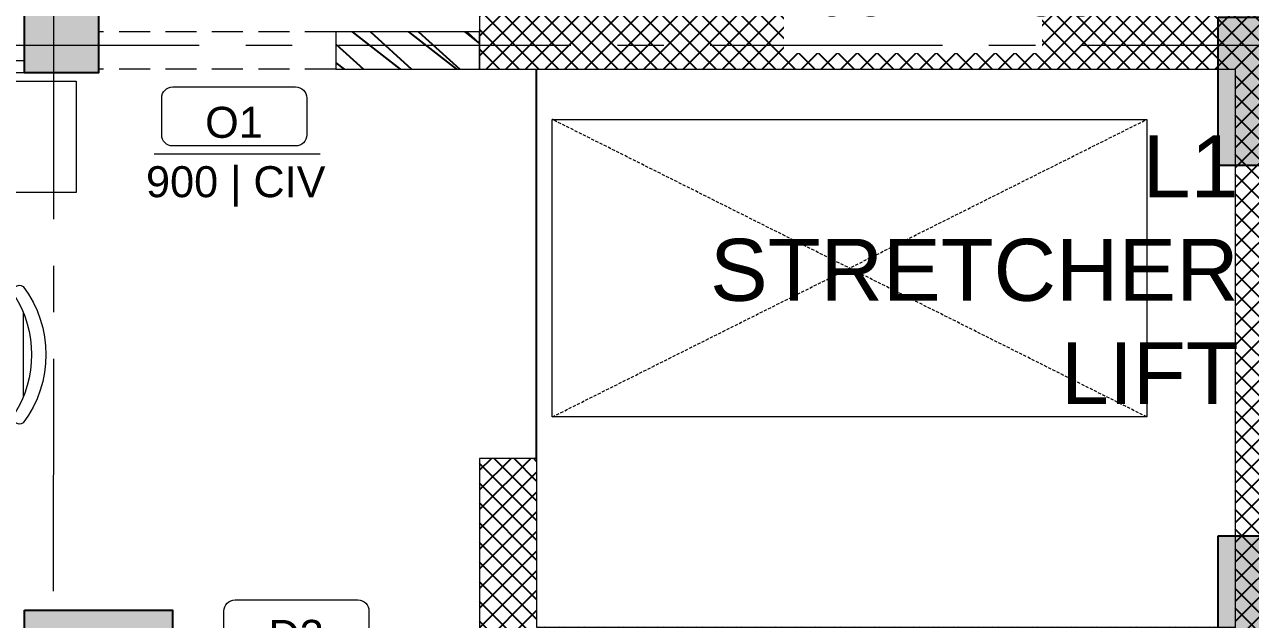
# Model space of a CAD drawing. Header units: metres. Extents: x 60101 to 1133747, y -540 to 107947.
# Drawn here: x 578170 to 583119, y 47523 to 49922 of the extents above; entities that cross this region are included whole.
import ezdxf
from ezdxf.enums import TextEntityAlignment as Align

# ---------------------------------------------------------------- set-up
doc = ezdxf.new("R2010")
doc.units = ezdxf.units.M
doc.header["$LTSCALE"] = 5
doc.linetypes.add('CENTER', pattern=[2, 1.25, -0.25, 0.25, -0.25])
doc.linetypes.add('DASHED', pattern=[0.75, 0.5, -0.25])
for name, color, linetype in [('A-COLUMN', 3, 'Continuous'), ('A-DIM', 2, 'Continuous'), ('A-hatch', 251, 'Continuous'), ('A-TEXT', 3, 'Continuous'), ('A-TEXT-DOOR', 11, 'Continuous'), ('WALL', 1, 'Continuous')]:
    doc.layers.add(name, color=color, linetype=linetype)
for name, color, linetype, lineweight in [('A-DOOR-FRAM', 11, 'Continuous', 9), ('A-FLOR-GRID', 252, 'CENTER', 9), ('A-FURN-FREE', 253, 'Continuous', 5), ('A-WALL-FULL', 4, 'Continuous', 15), ('A-WIND', 152, 'Continuous', 5), ('HSP-FURN-FREE', 253, 'Continuous', 5)]:
    doc.layers.add(name, color=color, linetype=linetype, lineweight=lineweight)
doc.styles.add('Arial', font='arial.ttf', dxfattribs={"height": 135})
doc.styles.add('Century Gothic', font='GOTHIC.TTF', dxfattribs={"width": 0.7})

# ---------------------------------------------------------------- blocks, each defined once
blk = doc.blocks.new('LIFT-STRETCHER-VER')
at = {"layer": 'A-hatch', "ltscale": 11}
h = blk.add_hatch(dxfattribs=at)
h.set_pattern_fill('ANSI37', color=256, scale=450, angle=-89.99999999999999)
h.set_pattern_definition([(315.0000000000001, (193157.4766419057, -140141.4266473425), (39.77475644174321, 39.77475644174339), []), (45.00000000000009, (193157.4766419057, -140141.4266473425), (-39.77475644174339, 39.77475644174321), [])])
h.paths.add_polyline_path([(1330, -4.36557e-11), (-1380, 3.63798e-11), (-1380, -3279.399999103414), (-470.0000000001164, -3279.399999103458), (-470.0000000001164, -3049.399999103473), (-1150, -3049.399999103414), (-1150, -229.9999999999636), (1100, -230.0000000000437), (1100, -3279.399999103465), (1330, -3279.399999103495)])
at = {"layer": 'A-FURN-FREE', "color": 253, "linetype": 'Continuous', "ltscale": 5}
blk.add_lwpolyline([(897.3933773085008, -2986.35948667262), (897.3933773085008, -586.3594866725907), (-302.6066226914991, -586.3594866725978), (-302.6066226914991, -2986.359486672627)], close=True, dxfattribs=at)
at = {"layer": 'A-WALL-FULL'}
for p, q in [((-1380, -3279.399999103414), (-1380, 3.63798e-11)), ((1330, -4.36557e-11), (-1380, 3.63798e-11)), ((1330, -3279.399999103495), (1330, -4.36557e-11)), ((-1150, -3049.399999103414), (-1150, -229.9999999999636)), ((1100, -230.0000000000437), (-1150, -229.9999999999636)), ((1100, -3279.399999103465), (1100, -230.0000000000437)), ((-470.0000000001164, -3049.399999103473), (-1150, -3049.399999103414)), ((-470.0000000001164, -3049.399999103473), (-470.0000000001164, -3279.399999103473)), ((-470, -3279.399999103458), (-1380, -3279.399999103414)), ((1330, -3279.399999103495), (1100, -3279.399999103465))]:
    blk.add_line(p, q, dxfattribs=at)
at = {"layer": 'HSP-FURN-FREE', "color": 253, "linetype": 'DASHED', "ltscale": 5}
for p, q in [((-302.6066226914991, -2986.359486672599), (897.3933773085008, -586.3594866726198)), ((-302.6066226914991, -586.3594866725978), (897.3933773085008, -2986.35948667262))]:
    blk.add_line(p, q, dxfattribs=at)
at = {"layer": 'WALL', "color": 253}
blk.add_line((-470.0000000001164, -3049.399999103459), (1100, -3049.399999103465), dxfattribs=at)
blk = doc.blocks.new('DOOR-NAME-NEW')
at = {"layer": 'A-DOOR-FRAM'}
blk.add_line((-323.1754923953122, 0), (346.4791159013603, 0), dxfattribs=at)
blk.add_lwpolyline([(-292.6930766478181, 225.0774963833392, -0.414213562373095), (-247.6930766478181, 270.0774963833392), (247.6930766478181, 270.0774963833392, -0.414213562373095), (292.6930766478181, 225.0774963833392), (292.6930766478181, 76.6205697208643, -0.414213562373095), (247.6930766478181, 31.6205697208643), (-247.6930766478181, 31.6205697208643, -0.414213562373095), (-292.6930766478181, 76.6205697208643)], format="xyb", close=True, dxfattribs=at)
at = {"layer": 'A-TEXT', "color": 30, "true_color": 0xff8c1a, "style": 'Arial'}
for tag, p in [('D5C', (-1.303779687732458, 77.316281799227)), ('DSIZE', (7.30733803845942, -210))]:
    blk.add_attdef(tag, text='', height=150, dxfattribs=at).set_placement(p, align=Align.CENTER)
blk = doc.blocks.new('COLB')
at = {"layer": 'A-hatch'}
h = blk.add_hatch(color=256, dxfattribs=at)
h.paths.add_polyline_path([(-12242.1729319474, -6449.584338811954), (-11943.38623918814, -6449.584338811954), (-11943.38623918814, -7047.157724330551), (-12242.1729319474, -7047.157724330551)])
h.paths.add_polyline_path([(-8544.687609050947, -7047.157724330551), (-8544.687609050947, -6748.371031571252), (-7947.114223532379, -6748.371031571252), (-7947.114223532379, -7047.157724330551)])
h.paths.add_polyline_path([(-5332.730661888549, -7047.157724330449), (-5332.730661888549, -6748.371031571165), (-4735.157276369922, -6748.371031571165), (-4735.157276369922, -7047.157724330449)])
h.paths.add_polyline_path([(-1896.683695156651, -7047.157724330551), (-1896.683695156651, -6748.371031571252), (-1299.110309638025, -6748.371031571252), (-1299.110309638025, -7047.157724330551)])
h.paths.add_polyline_path([(1726.104954549635, -7047.157724330551), (1726.104954549635, -6748.371031571252), (2323.678340068262, -6748.371031571252), (2323.678340068262, -7047.157724330551)])
h.paths.add_polyline_path([(6544.040375293465, -6449.584338811954), (6842.827068052778, -6449.584338811954), (6842.827068052778, -7047.157724330551), (6544.040375293465, -7047.157724330551)])
h.paths.add_polyline_path([(6544.040375293465, 273.1162482721993), (6842.827068052778, 273.1162482721993), (6842.827068052778, -324.4571372463979), (6544.040375293465, -324.4571372463979)])
h.paths.add_polyline_path([(6544.040375293465, 2364.62309758726), (6842.827068052778, 2364.62309758726), (6842.827068052778, 1767.049712068663), (6544.040375293465, 1767.049712068663)])
h.paths.add_polyline_path([(-5332.730661888549, -2714.750679320758), (-5332.730661888549, -2415.963986561459), (-4735.157276369922, -2415.963986561459), (-4735.157276369922, -2714.750679320758)])
h.paths.add_polyline_path([(-12242.17293194722, -3461.717411218997), (-11943.38623918791, -3461.717411218997), (-11943.38623918791, -4059.290796737594), (-12242.17293194722, -4059.290796737594)])
h.paths.add_polyline_path([(-12242.17293194722, 273.1162482721993), (-11943.38623918791, 273.1162482721993), (-11943.38623918791, -324.4571372463979), (-12242.17293194722, -324.4571372463979)])
h.paths.add_polyline_path([(-12242.17293194722, 6024.760083888628), (-11943.38623918791, 6024.760083888628), (-11943.38623918791, 5427.186698370046), (-12242.17293194722, 5427.186698370046)])
h.paths.add_polyline_path([(-11579.59782048588, 10179.28237007686), (-11677.79279493995, 9897.092301573313), (-12242.1729319474, 10093.48225048141), (-12143.97795749333, 10375.67231898494)])
h.paths.add_polyline_path([(-4735.157276369922, 7797.590952145183), (-4833.352250823868, 7515.400883641647), (-5397.732387830736, 7711.790832549319), (-5299.537413376675, 7993.980901052855)])
h.paths.add_polyline_path([(-5332.730661888549, 2140.53307801779), (-5332.730661888549, 2439.319770777089), (-4735.157276369922, 2439.319770777089), (-4735.157276369922, 2140.53307801779)])
h.paths.add_polyline_path([(2024.421654564328, 5443.986474552643), (1926.226680110442, 5161.796406049107), (1361.846543103573, 5358.186354956779), (1460.041517557635, 5640.376423460315)])
h = blk.add_hatch(color=256, dxfattribs=at)
h.paths.add_polyline_path([(1726.10495454981, 2738.106463536387), (2024.891647309123, 2738.106463536387), (2024.891647309123, 2140.53307801779), (1726.10495454981, 2140.53307801779)])
h.paths.add_polyline_path([(1726.10495454981, -25.6704444870993), (2323.678340068436, -25.6704444870993), (2323.678340068436, -324.4571372463979), (1726.10495454981, -324.4571372463979)])
at = {"layer": 'A-COLUMN', "ltscale": 10}
for points in [[(1726.10495454981, 2738.106463536387), (2024.891647309123, 2738.106463536387), (2024.891647309123, 2140.53307801779), (1726.10495454981, 2140.53307801779)], [(6544.040375293465, 2364.62309758726), (6842.827068052778, 2364.62309758726), (6842.827068052778, 1767.049712068663), (6544.040375293465, 1767.049712068663)], [(6544.040375293465, 273.1162482721993), (6842.827068052778, 273.1162482721993), (6842.827068052778, -324.4571372463979), (6544.040375293465, -324.4571372463979)], [(1726.10495454981, -25.6704444870993), (2323.678340068436, -25.6704444870993), (2323.678340068436, -324.4571372463979), (1726.10495454981, -324.4571372463979)]]:
    blk.add_lwpolyline(points, close=True, dxfattribs=at)
blk = doc.blocks.new('COL.CEN')
at = {"layer": 'A-FLOR-GRID', "ltscale": 150}
for p, q in [((6807.652975005563, 2842.77133483591), (6819.29508057996, 23396.51957174162)), ((-10036.26838279075, 14045.25432166376), (13356.59099061473, 14045.25432166376))]:
    blk.add_line(p, q, dxfattribs=at)
blk = doc.blocks.new('COL WITH GRID')
at = {"layer": 'A-DIM'}
blk.add_blockref('COLB', (-3122.886414690875, 10035.48507749528), dxfattribs=at)
at = {"layer": 'A-TEXT'}
blk.add_blockref('COL.CEN', (-8092.389425362577, -1757.19115636585), dxfattribs=at)
blk = doc.blocks.new('CHAIR7-flat-7')
at = {"layer": 'A-FURN-FREE'}
for p, q in [((117.4479166686157, 344.7121726874701), (409.6354166734642, 344.7121726874701)), ((458.3333333409391, 275.0000000045634), (68.75000000114096, 275.0000000045634)), ((0, 206.2500000034225), (0, -206.2500000034224)), ((527.0833333420798, -170.5026295012076), (527.0833333420798, 170.5026295012041)), ((68.75000000114073, -275.0000000045634), (458.333333340939, -275.0000000045634)), ((117.4479166686156, -343.7500000057044), (409.6354166734641, -343.7500000057044))]:
    blk.add_line(p, q, dxfattribs=at)
for centre, radius, start, end in [((127.4739583354487, 310.3371726868997), 35.80729166726086, 73.73979529169013, 286.2602047083099), ((399.6093750066311, 310.3371726868997), 35.80729166726086, 253.7397952916901, 106.2602047083099), ((68.75000000114085, 206.2500000034225), 68.75000000114083, 90, 180), ((458.3333333409391, 206.2500000034224), 68.75000000114083, 62.41555916322926, 90), ((512.0655090005943, 254.844749829811), 25.13501855098912, 53.30993542846431, 212.0274125050124), ((160.4166666693286, 0), 458.333333340939, 323.1301023541534, 36.86989764584663), ((110.5406437344748, -1.932676241267473e-12), 450.0877235965957, 327.5757525045905, 32.42424749540942), ((68.75000000114073, -206.2500000034227), 68.75000000114083, 180, 270), ((512.065509000594, -254.8447498298112), 25.13501855098912, 147.9725874949876, 306.6900645715356), ((127.4739583354486, -309.3750000051339), 35.80729166726086, 73.73979529169013, 286.2602047083099), ((399.609375006631, -309.3750000051339), 35.80729166726086, 253.7397952916901, 106.2602047083099), ((458.333333340939, -206.2500000034227), 68.75000000114083, 270, 297.5844408367707)]:
    blk.add_arc(centre, radius, start, end, dxfattribs=at)
blk = doc.blocks.new('CHAIR1-flat-5')
at = {"layer": 'A-FURN-FREE'}
for p, q in [((-454.2826668818018, 192.5455735002095), (-478.7302453333882, 209.2728640198848)), ((-133.1624442627772, 217.8932106050552), (-358.3028115357938, 198.3157873644813)), ((-439.4714689207406, 109.7826879484824), (-439.4714689207406, -109.7826879484824)), ((-454.2826668818018, -192.5455735002095), (-478.7302453333882, -209.2728640198848)), ((-358.3028115357938, -198.3157873644813), (-133.1624442627772, -217.8932106050552))]:
    blk.add_line(p, q, dxfattribs=at)
at = {"layer": 'A-FURN-FREE', "extrusion": (0, 0, -1)}
for centre, major_axis, start_param, end_param in [((-172.8699056120181, 0), (-370.6017795822561, 0), 5.683135094195912, 6.883235520163261), ((-350.6042811509064, 109.7826879494494), (-88.86718776983406, 0), 6.283185307179586, 7.767243295287606), ((-125.4639138783014, 129.3601111904805), (-88.86718776934285, 0), 1.484057988112188, 2.590190223075458), ((-172.8699056120181, 0), (-340.9793836590649, 0), 5.683135094195912, 6.883235520163261), ((-335.5945135505424, 0), (-335.6239595516206, 0), 2.589880270331686, 3.693305036847899), ((-350.6042811509064, -109.7826879494494), (-88.86718776983403, 0), 4.799127319071566, 6.283185307179586), ((-125.4639138783009, -129.3601111904817), (-88.86718776934181, 0), 3.692995084104118, 4.799127319067405)]:
    blk.add_ellipse(centre, major_axis=major_axis, ratio=1, start_param=start_param, end_param=end_param, dxfattribs=at)
blk = doc.blocks.new('CHAIR1-flat-6')
at = {"layer": 'A-FURN-FREE'}
for p, q in [((-454.2826668818018, 192.5455735002096), (-478.7302453333882, 209.2728640198848)), ((-454.2826668818018, -192.5455735002095), (-478.7302453333882, -209.2728640198848))]:
    blk.add_line(p, q, dxfattribs=at)
blk.add_lwpolyline([(-49.76767411988453, -175.916059773534, -0.2838044351802746), (-133.1624442627772, -217.8932106050552), (-358.3028115357938, -198.3157873644811, -0.3890307372447043), (-439.4714689207406, -109.7826879484824), (-439.4714689207406, 109.7826879484824, -0.3890307372447047), (-358.3028115357938, 198.3157873644814), (-133.1624442627772, 217.8932106050552, -0.2838044351802786), (-49.76767411988453, 175.916059773534)], format="xyb", dxfattribs=at)
for centre, radius, start, end in [((-172.8699056120181, 0), 370.6017795822561, 145.619655300114, 214.380344699886), ((-172.8699056120181, 0), 340.9793836590649, 145.619655300114, 214.380344699886), ((-335.5945135505424, 0), 335.6239595516206, 328.3892089342005, 31.61079106579953)]:
    blk.add_arc(centre, radius, start, end, dxfattribs=at)
blk = doc.blocks.new('044-flat-3')
at = {"layer": 'A-FURN-FREE'}
for p, q in [((222.3010423001444, 171.7095573212243), (190.4646563487026, 269.6918782471339)), ((270.6147133280916, 187.4076206355153), (238.7783273766502, 285.389941561431)), ((442.6119132288929, 131.5223424544631), (525.9606539535359, 192.0787472466086)), ((472.4714038516126, 90.42427923580476), (555.8201447700917, 150.9806839322246)), ((12.97621755590899, 25.40000000008149), (116.0009269305688, 25.40000000008149)), ((12.97621755590899, -25.40000000008149), (116.0009270568626, -25.40000000008149)), ((472.4714036711928, -90.42427863161129), (555.8201447700944, -150.980683932225)), ((442.6119126998331, -131.5223420700718), (525.9606539535388, -192.0787472466031)), ((222.3010425639798, -171.70955650923), (190.4646563487112, -269.6918782471339)), ((270.6147136160448, -187.4076197492914), (238.7783273766556, -285.3899415614369))]:
    blk.add_line(p, q, dxfattribs=at)
blk.add_circle((304.7999998484638, 4.69375208922429e-07), 190.4999997659235, dxfattribs=at)
for centre, radius, start, end in [((202.5430741056881, 273.6163940757065), 12.70000000004074, 110.4919063689764, 197.9999999999912), ((304.8000000009779, 0), 304.8000000009778, 105.5080936310243, 110.4919063689764), ((226.6999096196618, 281.465425732858), 12.70000000004074, 17.99999999999128, 105.5080936310117), ((533.4255266576733, 181.8042314180154), 12.70000000004074, 38.49190636897402, 125.9999999999937), ((304.8000000009779, 0), 304.8000000009778, 33.50809363102103, 38.49190636898422), ((548.3552720659571, 161.2551997608177), 12.70000000004074, 305.9999999999937, 33.50809363102103), ((304.8000000009779, 0), 304.8000000009778, 177.5080936310232, 182.4919063689767), ((12.97621755590899, 12.70000000004075), 12.70000000004074, 90, 177.5080936310232), ((12.97621755590899, -12.70000000004075), 12.70000000004074, 182.4919063689767, 270), ((533.4255266576762, -181.80423141801), 12.70000000004074, 234.0000000000063, 321.5080936310341), ((304.8000000009779, 0), 304.8000000009778, 321.508093631026, 326.491906368979), ((548.3552720659571, -161.255199760818), 12.70000000004074, 326.491906368979, 54.00000000000632), ((202.5430741056937, -273.6163940757069), 12.70000000004074, 161.9999999999963, 249.5080936310235), ((304.8000000009779, 0), 304.8000000009778, 249.5080936310235, 254.4919063689757), ((226.6999096196645, -281.465425732858), 12.70000000004074, 254.4919063689883, 341.9999999999923)]:
    blk.add_arc(centre, radius, start, end, dxfattribs=at)
blk = doc.blocks.new('CON-T-NEW')
at = {"layer": 'A-FURN-FREE'}
for points in [[(1423.83539210762, -1708.813880656502), (1873.83539210762, -1708.813880656502), (1873.83539210762, 291.225498503798), (1423.83539210762, 291.225498503798)], [(1873.83539210762, -208.8138806565021), (1873.83539210762, -808.8138806565021), (3073.85502987112, -808.8150069458698), (3073.85502987112, -208.8150069458698)]]:
    blk.add_lwpolyline(points, close=True, dxfattribs=at)
at = {"layer": 'A-FURN-FREE', "rotation": 269.9999999999999}
for name, p in [('CHAIR1-flat-6', (2219.422950369996, -122.5011054095721)), ('CHAIR1-flat-5', (2795.217698055239, -122.5011054095721)), ('CHAIR7-flat-7', (2527.361878308391, -967.8568864962326))]:
    blk.add_blockref(name, p, dxfattribs=at)
at = {"layer": 'A-FURN-FREE'}
blk.add_blockref('044-flat-3', (3324.581058931741, -928.1858936668086), dxfattribs=at)

msp = doc.modelspace()

# ---------------------------------------------------------------- hatches: boundary and pattern name
at = {"layer": 'A-hatch'}
h = msp.add_hatch(dxfattribs=at)
h.set_pattern_fill('ANSI32', color=256, scale=400, angle=90)
h.set_pattern_definition([(135, (-235513449.1553822, -1932132106.416946), (-106.0660171779821, -106.0660171779821), []), (135, (-235513449.1553822, -1932132035.706268), (-106.0660171779821, -106.0660171779821), [])])
h.paths.add_polyline_path([(580006.8981739006, 49893.19653340346), (579426.2391462049, 49893.19653340346), (579426.2391462049, 49742.59824582106), (580006.8981739006, 49742.59824582106)])

# ---------------------------------------------------------------- linework, layer by layer
at = {"layer": 'A-FURN-FREE', "linetype": 'DASHED', "ltscale": 50}
for p, q in [((579426.2391462049, 49893.19653340346), (578468.3627522604, 49893.19653340346)), ((579426.2391462049, 49742.59824582106), (578468.3627522604, 49742.59824582106))]:
    msp.add_line(p, q, dxfattribs=at)
at = {"layer": 'A-WALL-FULL'}
msp.add_lwpolyline([(580006.8981739006, 49893.19653340346), (579426.2391462049, 49893.19653340346), (579426.2391462049, 49742.59824582106), (580006.8981739006, 49742.59824582106)], close=True, dxfattribs=at)
at = {"layer": 'A-WIND', "elevation": -286.9999999999945}
msp.add_lwpolyline([(576542.442471145, 49777.58843756128), (578169.576059501, 49777.58843756128), (578169.576059501, 49727.58843756128), (576542.442471145, 49727.58843756128)], close=True, dxfattribs=at)

# ---------------------------------------------------------------- block references
at = {"ltscale": 11, "xscale": -1, "rotation": 270}
msp.add_blockref('LIFT-STRETCHER-VER', (583286.298173004, 48642.59824582106), dxfattribs=at)
at = {"layer": 'A-FURN-FREE', "xscale": -1, "rotation": 90}
msp.add_blockref('CON-T-NEW', (576669.5771857904, 51118.46942750987), dxfattribs=at)
at = {"layer": 'A-TEXT-DOOR', "color": 30, "true_color": 0xff8c1a}
ref = msp.add_blockref('DOOR-NAME-NEW', (579016.2116928207, 49401.17739637312), dxfattribs=at)
ref.add_attrib('DSIZE', '900 | CIV', dxfattribs={"layer": '0', "height": 125, "style": 'Arial'}).set_placement((579022.3011410342, 49226.17739637312), align=Align.CENTER)
ref.add_attrib('D5C', 'O1', dxfattribs={"layer": '0', "height": 125, "style": 'Arial'}).set_placement((579015.1252095805, 49465.60763104376), align=Align.CENTER)
ref = msp.add_blockref('DOOR-NAME-NEW', (579267.4096277878, 47332.13166458221), dxfattribs=at)
ref.add_attrib('DSIZE', '1000 | M', dxfattribs={"layer": '0', "height": 125, "style": 'Arial'}).set_placement((579273.4990761504, 47157.13166458221), align=Align.CENTER)
ref.add_attrib('D5C', 'D3', dxfattribs={"layer": '0', "height": 125, "style": 'Arial'}).set_placement((579266.3231447265, 47396.56189949127), align=Align.CENTER)

# ---------------------------------------------------------------- texts
at = {"layer": 'A-TEXT', "insert": (583070.8004526767, 49474.99085979356), "char_height": 250, "width": 2590.398844159087, "attachment_point": 3, "style": 'Arial'}
msp.add_mtext('L1 \\PSTRETCHER LIFT', dxfattribs=at)

# ---------------------------------------------------------------- next in the draw order: texts
at = {"layer": 'A-TEXT', "insert": (581385.6560774671, 49954.00305204542, -313568.2455928014), "char_height": 299.9999999999997, "width": 741.0151710545988, "attachment_point": 7, "style": 'Century Gothic', "bg_fill": 2}
msp.add_mtext('\\pi101.48985;{\\fArial|b0|i0|c0|p34;TOI.\\P\\pi-368.64658;2765X1430}', dxfattribs=at)

# ---------------------------------------------------------------- next in the draw order: block references
msp.add_blockref('COL WITH GRID', (579566.3575196421, 37551.57030557218))

doc.saveas('drawing.dxf')
